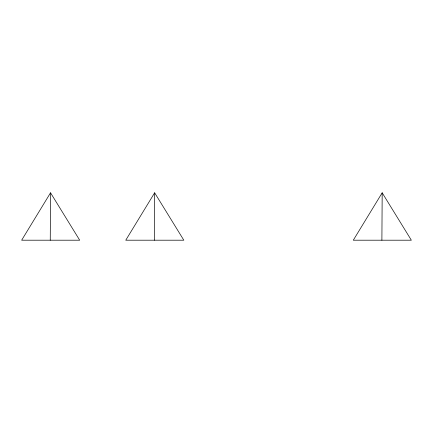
<?xml version="1.0" encoding="UTF-8"?>
<svg xmlns="http://www.w3.org/2000/svg" width="433" height="433" viewBox="0 0 433 433"><rect width="100%" height="100%" fill="white"/><g stroke="black" fill="none" stroke-linecap="round" stroke-linejoin="round"><path stroke-width="0.65" d="M50.25 240.201L50.537 192.799L79.704 240.201L21.65 240.201L50.537 192.799M154.364 240.201L154.646 192.799L183.819 240.201L125.759 240.201L154.646 192.799M381.895 240.201L382.182 192.799L411.35 240.201L353.296 240.201L382.182 192.799"/></g></svg>
